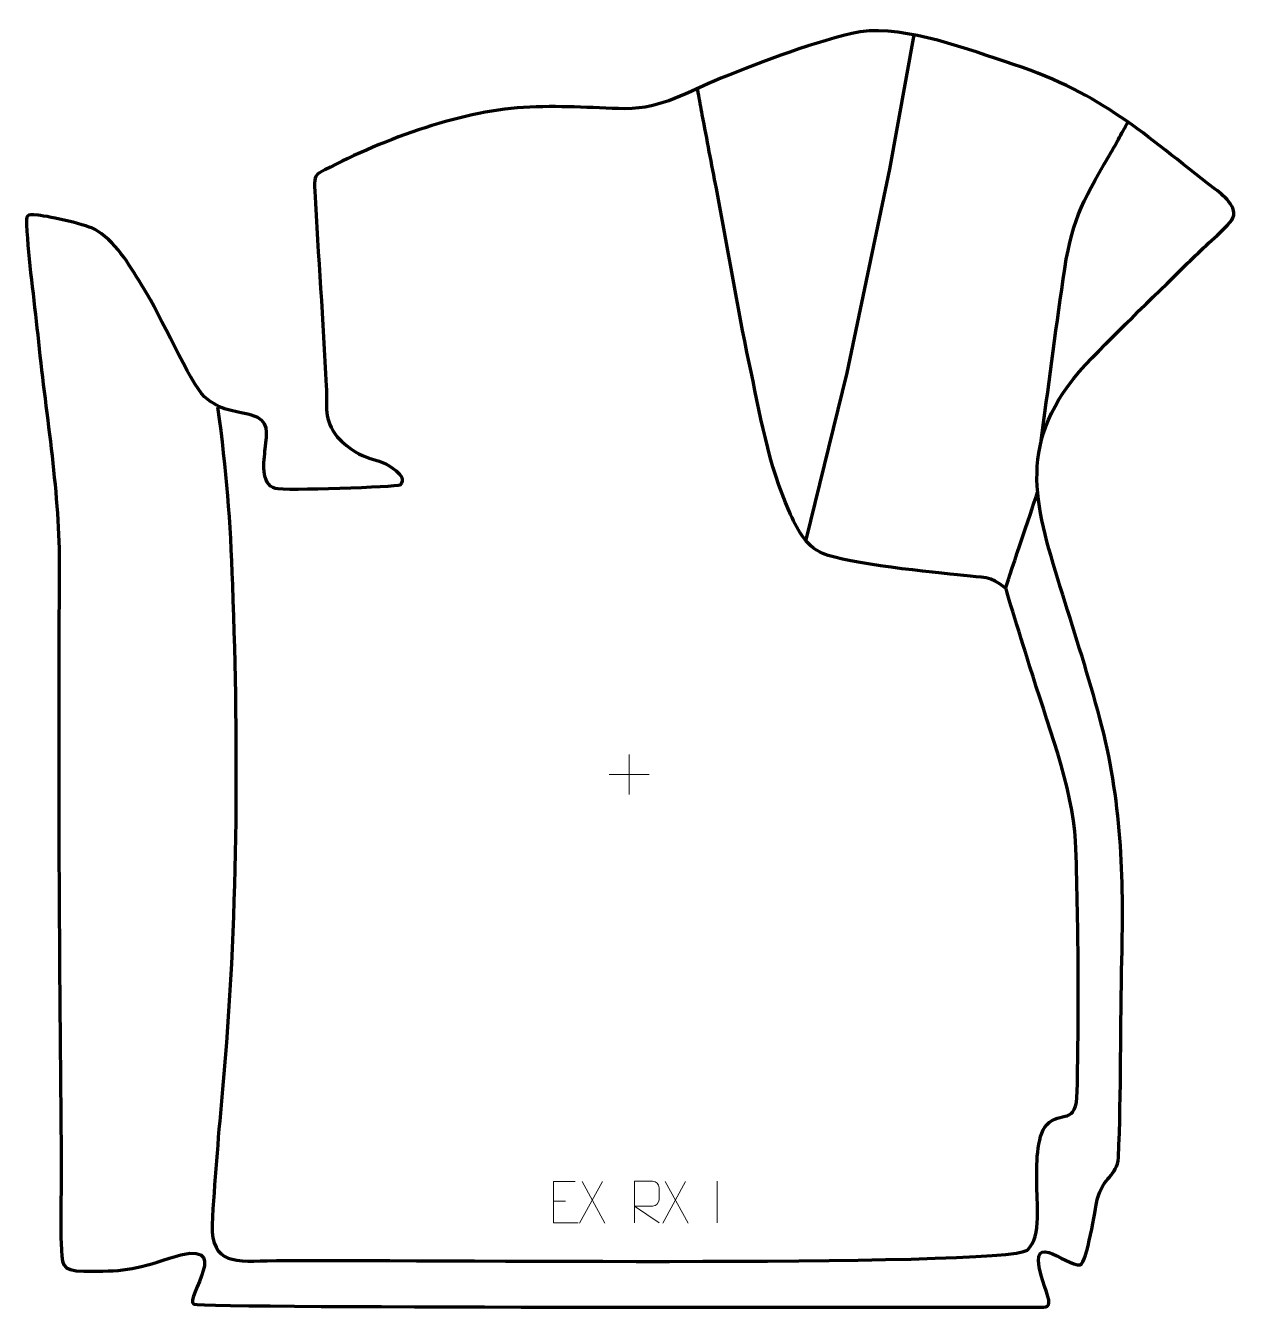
# Model space of a CAD drawing. Header units: millimetres. Extents: x -661 to 70, y 203 to 974.
import ezdxf

# ---------------------------------------------------------------- set-up
doc = ezdxf.new("R2010")
doc.units = ezdxf.units.MM
doc.header["$MEASUREMENT"] = 0
doc.layers.add('layer 2', color=7, linetype='Continuous')
doc.layers.add('layer 3', color=7, linetype='Continuous')

msp = doc.modelspace()

# ---------------------------------------------------------------- linework, layer by layer
at = {"layer": 'layer 2', "color": 142, "lineweight": 158}
for points, knots in [([(-191.9356, 664.8099), (-191.9356, 664.8099), (-167.2708, 765.0952), (-167.2708, 765.0952), (-167.2708, 765.0952), (-167.2708, 765.0952), (-141.6729, 887.348), (-141.6729, 887.348), (-141.6729, 887.348), (-141.6729, 887.348), (-127.027, 968.112), (-127.027, 968.112)], [0, 0, 0, 0, 0.25, 0.25, 0.25, 0.25, 0.5, 0.5, 0.5, 0.5, 1, 1, 1, 1]), ([(-72.0876, 635.7955), (-81.2566, 643.1978), (-85.9362, 642.0908), (-97.225, 643.2813), (-97.225, 643.2813), (-115.4261, 645.2008), (-167.2228, 650.3423), (-181.9486, 656.5586), (-181.9486, 656.5586), (-193.1305, 661.5874), (-197.3676, 671.5533), (-202.2103, 682.0719), (-202.2103, 682.0719), (-214.3805, 708.6656), (-220.1284, 742.3539), (-226.1601, 771.0552), (-226.1601, 771.0552), (-233.5551, 805.7937), (-239.303, 840.886), (-245.9382, 875.7772), (-245.9382, 875.7772), (-248.7611, 890.5513), (-251.5859, 905.3248), (-254.3711, 920.1061), (-254.3711, 920.1061), (-255.2049, 924.5396), (-256.0387, 928.9731), (-256.8725, 933.4067), (-256.8725, 933.4067), (-256.8725, 933.4067), (-257.1504, 934.8845), (-257.1504, 934.8845), (-257.1504, 934.8845), (-257.1504, 934.8845), (-257.4283, 936.3623), (-257.4283, 936.3623)], [0, 0, 0, 0, 0.1, 0.1, 0.1, 0.1, 0.2, 0.2, 0.2, 0.2, 0.3, 0.3, 0.3, 0.3, 0.4, 0.4, 0.4, 0.4, 0.5, 0.5, 0.5, 0.5, 0.6, 0.6, 0.6, 0.6, 0.7, 0.7, 0.7, 0.7, 0.8, 0.8, 0.8, 0.8, 1, 1, 1, 1]), ([(-51.049, 722.6519), (-46.4462, 755.5107), (-42.2575, 788.539), (-37.5547, 821.3444), (-37.5547, 821.3444), (-32.5472, 856.2751), (-27.2108, 865.6545), (-9.7303, 895.8587), (-9.7303, 895.8587), (-7.9209, 898.9825), (-6.1374, 902.107), (-4.3775, 905.2591), (-4.3775, 905.2591), (-2.4339, 908.7589), (-0.4933, 912.2603), (1.447, 915.7619)], [0, 0, 0, 0, 0.2, 0.2, 0.2, 0.2, 0.4, 0.4, 0.4, 0.4, 0.6, 0.6, 0.6, 0.6, 1, 1, 1, 1]), ([(-545.6281, 744.5397), (-540.3484, 705.6466), (-538.1507, 676.9682), (-536.723, 637.7845), (-536.723, 637.7845), (-533.1412, 537.9301), (-533.4959, 434.3667), (-542.7001, 334.7174), (-542.7001, 334.7174), (-545.0555, 309.2177), (-547.0937, 283.7058), (-548.815, 258.1555), (-548.815, 258.1555), (-550.6324, 230.9323), (-538.82, 231.0502), (-515.8013, 231.716), (-515.8013, 231.716), (-468.2807, 233.0904), (-71.0342, 227.3402), (-59.0404, 238.1856), (-59.0404, 238.1856), (-50.2333, 246.1495), (-53.418, 267.7407), (-53.4272, 278.6696), (-53.4272, 278.6696), (-53.4241, 287.8022), (-53.8567, 306.6058), (-47.3826, 313.4074), (-47.3826, 313.4074), (-38.6294, 322.6036), (-29.4466, 312.1285), (-29.0498, 333.5438), (-29.0498, 333.5438), (-28.143, 382.5075), (-28.2526, 435.1877), (-30.0913, 483.8756), (-30.0913, 483.8756), (-31.6354, 515.0862), (-48.0238, 557.7511), (-57.5094, 588.5067), (-57.5094, 588.5067), (-59.0602, 593.5348), (-72.0378, 634.6671), (-71.9542, 636.0224), (-71.9542, 636.0224), (-71.8844, 637.1538), (-55.6549, 685.0481), (-53.7963, 690.6186), (-53.7963, 690.6186), (-53.7963, 690.6186), (-52.8583, 693.43), (-52.8583, 693.43)], [0, 0, 0, 0, 0.07142857, 0.07142857, 0.07142857, 0.07142857, 0.14285714, 0.14285714, 0.14285714, 0.14285714, 0.21428571, 0.21428571, 0.21428571, 0.21428571, 0.28571429, 0.28571429, 0.28571429, 0.28571429, 0.35714286, 0.35714286, 0.35714286, 0.35714286, 0.42857143, 0.42857143, 0.42857143, 0.42857143, 0.5, 0.5, 0.5, 0.5, 0.57142857, 0.57142857, 0.57142857, 0.57142857, 0.64285714, 0.64285714, 0.64285714, 0.64285714, 0.71428571, 0.71428571, 0.71428571, 0.71428571, 0.78571429, 0.78571429, 0.78571429, 0.78571429, 0.85714286, 0.85714286, 0.85714286, 0.85714286, 1, 1, 1, 1])]:
    msp.add_open_spline(points, degree=3, knots=knots, dxfattribs=at)
at = {"layer": 'layer 2', "color": 250, "lineweight": 9}
for points in [[(-298.3136, 535.7918), (-298.3136, 535.7918), (-298.3136, 511.8139), (-298.3136, 511.8139)], [(-310.3025, 523.8028), (-310.3025, 523.8028), (-286.3246, 523.8028), (-286.3246, 523.8028)], [(-314.3855, 279.2814), (-314.3855, 279.2814), (-328.1261, 254.3856), (-328.1261, 254.3856)], [(-326.6715, 279.2814), (-326.6715, 279.2814), (-312.9309, 254.3279), (-312.9309, 254.3279)], [(-264.3855, 279.2814), (-264.3855, 279.2814), (-278.1261, 254.3856), (-278.1261, 254.3856)], [(-276.6715, 279.2814), (-276.6715, 279.2814), (-262.9309, 254.3279), (-262.9309, 254.3279)], [(-245.3914, 279.4675), (-245.3914, 279.4675), (-245.3914, 254.4934), (-245.3914, 254.4934)], [(-343.7528, 267.5102), (-343.7528, 267.5102), (-336.5847, 267.5102), (-336.5847, 267.5102)]]:
    msp.add_open_spline(points, degree=3, dxfattribs=at)
for points, knots in [([(-330.8789, 279.3899), (-330.8789, 279.3899), (-343.7528, 279.3899), (-343.7528, 279.3899), (-343.7528, 279.3899), (-343.7528, 279.3899), (-343.7528, 254.4363), (-343.7528, 254.4363), (-343.7528, 254.4363), (-343.7528, 254.4363), (-328.887, 254.4363), (-328.887, 254.4363)], [0, 0, 0, 0, 0.25, 0.25, 0.25, 0.25, 0.5, 0.5, 0.5, 0.5, 1, 1, 1, 1]), ([(-295.0568, 254.5037), (-295.0568, 254.5037), (-295.0568, 279.4572), (-295.0568, 279.4572), (-295.0568, 279.4572), (-291.462, 279.4572), (-287.8665, 279.4572), (-284.2713, 279.4572), (-284.2713, 279.4572), (-281.946, 279.4195), (-280.3887, 277.9295), (-280.3928, 275.5631), (-280.3928, 275.5631), (-280.3932, 273.5276), (-280.3932, 270.4682), (-280.3928, 268.4322), (-280.3928, 268.4322), (-280.3993, 266.5567), (-282.2116, 264.6149), (-284.2211, 264.5958), (-284.2211, 264.5958), (-284.2211, 264.5958), (-295.0568, 264.5958), (-295.0568, 264.5958), (-295.0568, 264.5958), (-295.0568, 264.5958), (-280.4021, 254.5037), (-280.4021, 254.5037)], [0, 0, 0, 0, 0.125, 0.125, 0.125, 0.125, 0.25, 0.25, 0.25, 0.25, 0.375, 0.375, 0.375, 0.375, 0.5, 0.5, 0.5, 0.5, 0.625, 0.625, 0.625, 0.625, 0.75, 0.75, 0.75, 0.75, 1, 1, 1, 1])]:
    msp.add_open_spline(points, degree=3, knots=knots, dxfattribs=at)
at = {"layer": 'layer 3', "color": 242, "lineweight": 158}
msp.add_open_spline([(-361.9164, 924.5097), (-340.9299, 925.7506), (-321.696, 924.3782), (-300.8453, 923.6624), (-300.8453, 923.6624), (-277.6742, 924.0238), (-263.7557, 933.6688), (-243.1583, 942.0736), (-243.1583, 942.0736), (-218.4217, 952.076), (-185.4172, 964.635), (-159.548, 969.9702), (-159.548, 969.9702), (-130.9484, 973.6504), (-94.6555, 959.1776), (-67.3054, 950.375), (-67.3054, 950.375), (-12.7941, 931.9986), (9.7914, 909.2948), (53.7352, 875.4681), (53.7352, 875.4681), (59.7973, 870.8017), (69.5452, 863.2779), (62.685, 855.3412), (62.685, 855.3412), (54.7354, 846.9994), (45.5014, 839.2277), (37.1693, 830.9261), (37.1693, 830.9261), (15.4676, 809.3573), (-7.1896, 788.1085), (-27.9326, 765.6598), (-27.9326, 765.6598), (-66.4138, 720.3748), (-53.7313, 683.3846), (-37.754, 631.8133), (-37.754, 631.8133), (-29.9468, 606.7454), (-22.2278, 582.9618), (-15.434, 557.506), (-15.434, 557.506), (-2.4396, 508.841), (-0.9813, 462.7414), (-2.2884, 412.6272), (-2.2884, 412.6272), (-3.1487, 373.2316), (-2.6141, 333.0316), (-4.2784, 293.7914), (-4.2784, 293.7914), (-5.3444, 282.0884), (-13.3015, 282.5659), (-17.0365, 268.5781), (-17.0365, 268.5781), (-18.1034, 263.1253), (-23.4442, 230.4757), (-27.1743, 229.2128), (-27.1743, 229.2128), (-35.8807, 227.8935), (-62.0463, 254.7584), (-48.7583, 216.5019), (-48.7583, 216.5019), (-45.3395, 206.6591), (-44.7237, 203.8555), (-49.449, 203.8701), (-49.449, 203.8701), (-91.0938, 203.9986), (-553.6888, 203.1603), (-559.8815, 205.7174), (-559.8815, 205.7174), (-566.6032, 208.4929), (-533.2409, 247.3009), (-574.5867, 233.312), (-574.5867, 233.312), (-595.6785, 226.2088), (-603.5618, 225.2433), (-625.9608, 225.4946), (-625.9608, 225.4946), (-640.2342, 225.6547), (-639.2205, 229.7674), (-639.6832, 242.3572), (-639.6832, 242.3572), (-640.2759, 258.4814), (-639.4991, 274.3177), (-639.5874, 290.4009), (-639.5874, 290.4009), (-640.737, 410.7423), (-641.7025, 530.7435), (-640.797, 651.1026), (-640.797, 651.1026), (-640.8376, 695.9683), (-649.3854, 742.993), (-653.7691, 787.9438), (-653.7691, 787.9438), (-656.0141, 809.5307), (-659.3242, 832.5394), (-660.4754, 854.0342), (-660.4754, 854.0342), (-660.7696, 859.5269), (-661.0018, 860.5826), (-653.5681, 859.8186), (-653.5681, 859.8186), (-646.2885, 858.8934), (-623.6001, 854.1864), (-618.04, 850.4876), (-618.04, 850.4876), (-604.8365, 841.7038), (-598.1323, 828.5413), (-589.8235, 815.452), (-589.8235, 815.452), (-580.7423, 801.146), (-561.9711, 758.9363), (-553.5768, 750.6825), (-553.5768, 750.6825), (-542.5979, 741.6368), (-537.4001, 742.9458), (-525.1848, 739.731), (-525.1848, 739.731), (-513.9078, 736.157), (-516.0619, 729.6278), (-517.0337, 719.5233), (-517.0337, 719.5233), (-517.7311, 712.2723), (-520.0972, 698.23), (-510.8252, 695.5763), (-510.8252, 695.5763), (-505.7279, 694.1174), (-438.0232, 696.4326), (-436.1288, 697.7041), (-436.1288, 697.7041), (-432.9929, 700.7334), (-435.6275, 703.7583), (-438.2755, 706.2721), (-438.2755, 706.2721), (-450.3084, 716.0863), (-457.605, 709.8507), (-473.892, 726.6596), (-473.892, 726.6596), (-482.0308, 737.1092), (-479.7735, 744.8191), (-480.3661, 757.2431), (-480.3661, 757.2431), (-482.2577, 796.2982), (-485.2392, 835.2706), (-487.2274, 874.2542), (-487.2274, 874.2542), (-487.6073, 881.7029), (-487.2241, 883.6894), (-484.4695, 885.188), (-484.4695, 885.188), (-449.946, 903.9693), (-400.979, 922.1999), (-361.9164, 924.5097)], degree=3, knots=[0, 0, 0, 0, 0.02564103, 0.02564103, 0.02564103, 0.02564103, 0.05128205, 0.05128205, 0.05128205, 0.05128205, 0.07692308, 0.07692308, 0.07692308, 0.07692308, 0.1025641, 0.1025641, 0.1025641, 0.1025641, 0.12820513, 0.12820513, 0.12820513, 0.12820513, 0.15384615, 0.15384615, 0.15384615, 0.15384615, 0.17948718, 0.17948718, 0.17948718, 0.17948718, 0.20512821, 0.20512821, 0.20512821, 0.20512821, 0.23076923, 0.23076923, 0.23076923, 0.23076923, 0.25641026, 0.25641026, 0.25641026, 0.25641026, 0.28205128, 0.28205128, 0.28205128, 0.28205128, 0.30769231, 0.30769231, 0.30769231, 0.30769231, 0.33333333, 0.33333333, 0.33333333, 0.33333333, 0.35897436, 0.35897436, 0.35897436, 0.35897436, 0.38461538, 0.38461538, 0.38461538, 0.38461538, 0.41025641, 0.41025641, 0.41025641, 0.41025641, 0.43589744, 0.43589744, 0.43589744, 0.43589744, 0.46153846, 0.46153846, 0.46153846, 0.46153846, 0.48717949, 0.48717949, 0.48717949, 0.48717949, 0.51282051, 0.51282051, 0.51282051, 0.51282051, 0.53846154, 0.53846154, 0.53846154, 0.53846154, 0.56410256, 0.56410256, 0.56410256, 0.56410256, 0.58974359, 0.58974359, 0.58974359, 0.58974359, 0.61538462, 0.61538462, 0.61538462, 0.61538462, 0.64102564, 0.64102564, 0.64102564, 0.64102564, 0.66666667, 0.66666667, 0.66666667, 0.66666667, 0.69230769, 0.69230769, 0.69230769, 0.69230769, 0.71794872, 0.71794872, 0.71794872, 0.71794872, 0.74358974, 0.74358974, 0.74358974, 0.74358974, 0.76923077, 0.76923077, 0.76923077, 0.76923077, 0.79487179, 0.79487179, 0.79487179, 0.79487179, 0.82051282, 0.82051282, 0.82051282, 0.82051282, 0.84615385, 0.84615385, 0.84615385, 0.84615385, 0.87179487, 0.87179487, 0.87179487, 0.87179487, 0.8974359, 0.8974359, 0.8974359, 0.8974359, 0.92307692, 0.92307692, 0.92307692, 0.92307692, 0.94871795, 0.94871795, 0.94871795, 0.94871795, 1, 1, 1, 1], dxfattribs=at)

doc.saveas('drawing.dxf')
